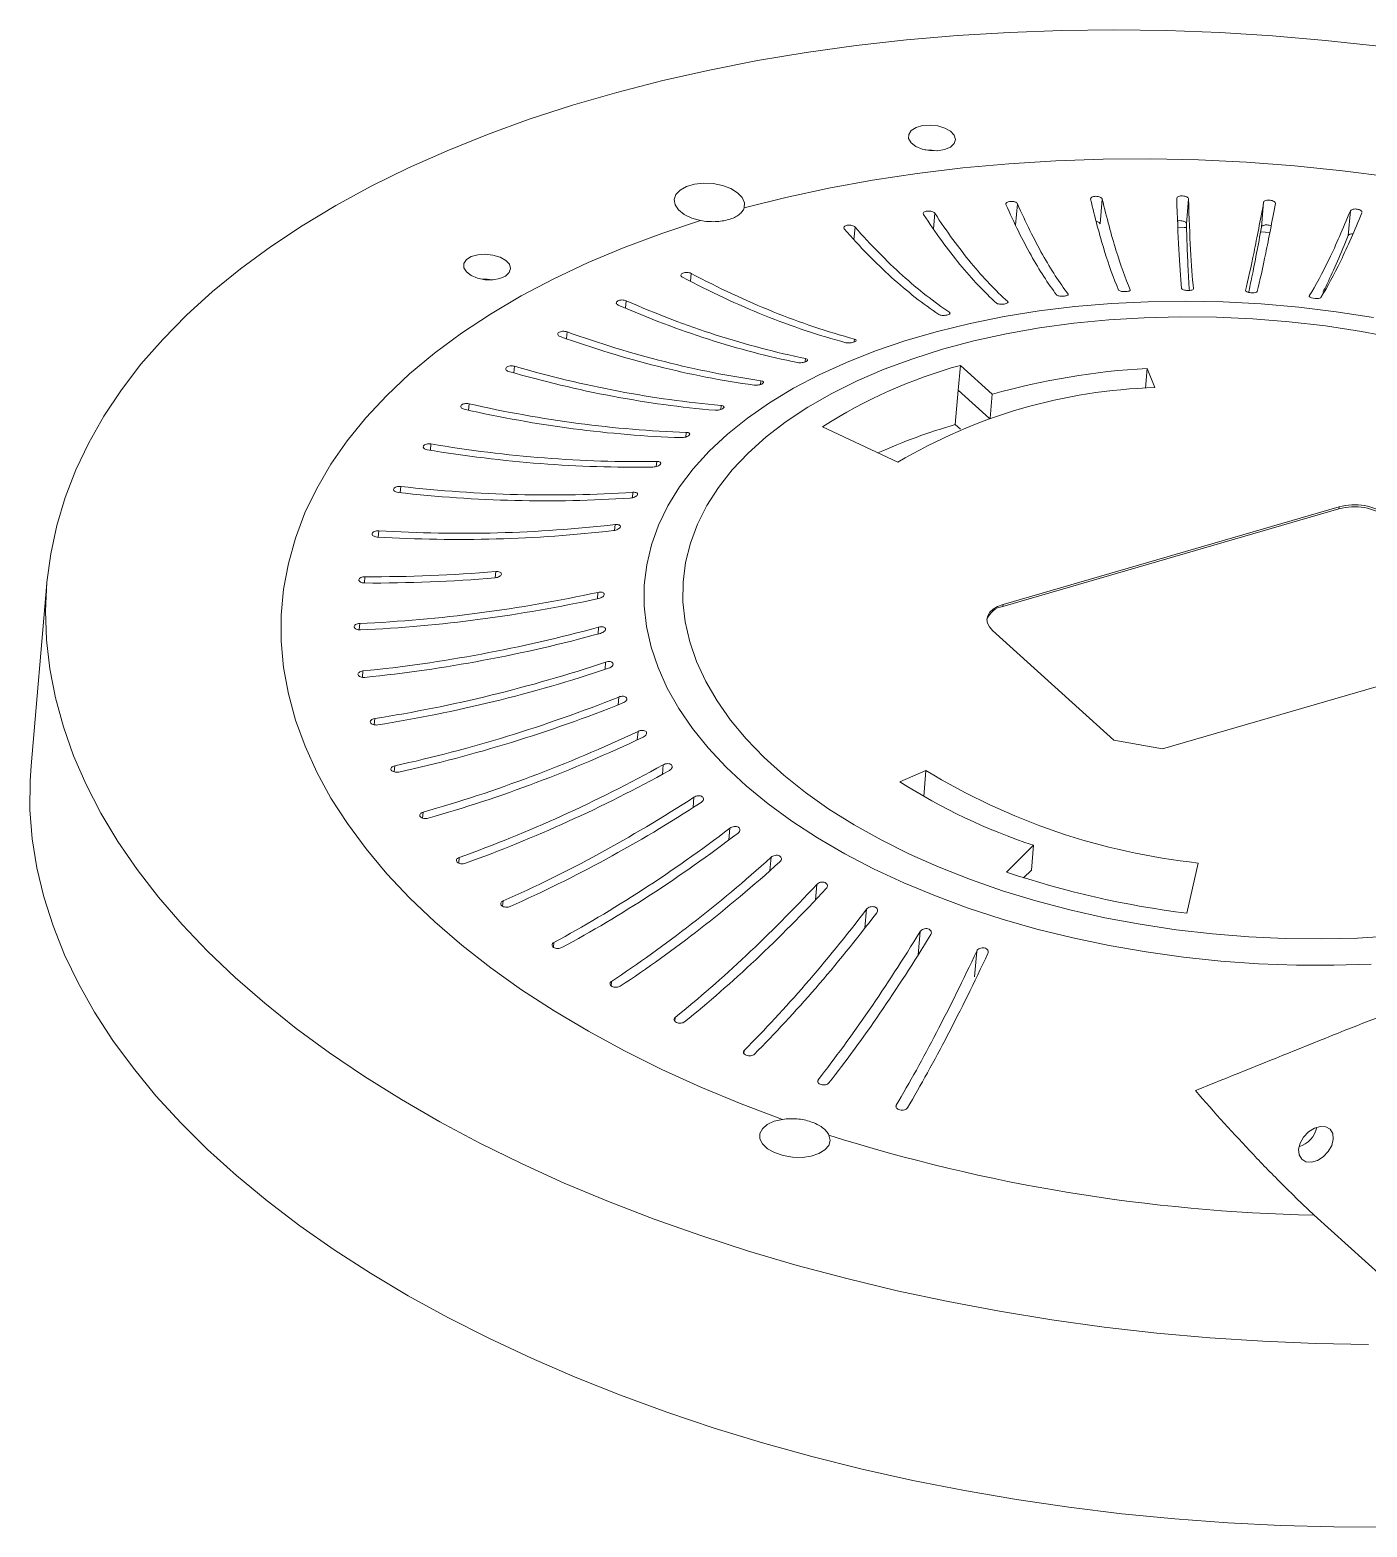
# Model space of a CAD drawing. Header units: inches. Extents: x -1125 to 2189, y 556 to 1115.
# Drawn here: x 1382.5 to 1445.9, y 686.8 to 757.9 of the extents above; entities that cross this region are included whole.
import ezdxf

# ---------------------------------------------------------------- set-up
doc = ezdxf.new("R2010")
doc.units = ezdxf.units.IN

msp = doc.modelspace()

# ---------------------------------------------------------------- linework, layer by layer
at = {"color": 7, "linetype": 'Continuous', "lineweight": 15}
for p, q in [((1433.254, 748.66), (1433.356, 749.837)), ((1437.348, 748.664), (1437.451, 749.841)), ((1440.913, 748.506), (1441.015, 749.684)), ((1445.028, 748.1), (1445.13, 749.277)), ((1445.679, 749.189), (1445.679, 749.207)), ((1440.867, 748.285), (1441.308, 748.25)), ((1426.519, 740.771), (1426.621, 741.943)), ((1428.136, 740.574), (1426.621, 741.943)), ((1435.403, 740.856), (1435.484, 741.798)), ((1435.849, 740.886), (1435.484, 741.798)), ((1426.377, 739.129), (1426.519, 740.771)), ((1426.519, 740.771), (1428.007, 739.426)), ((1428.038, 739.437), (1428.136, 740.574)), ((1420.076, 739.023), (1423.651, 737.345)), ((1426.377, 739.129), (1426.623, 738.907)), ((1444.589, 735.126), (1428.637, 730.496)), ((1444.597, 735.22), (1428.646, 730.59)), ((1444.589, 735.126), (1444.597, 735.22)), ((1383.259, 731.609), (1382.505, 722.93)), ((1428.646, 730.59), (1428.637, 730.496)), ((1428.147, 729.36), (1433.905, 724.156)), ((1436.221, 723.743), (1452.173, 728.373)), ((1436.221, 723.743), (1433.905, 724.156)), ((1424.986, 722.715), (1423.752, 722.173)), ((1424.879, 721.483), (1424.986, 722.715)), ((1430.09, 719.159), (1428.816, 717.885)), ((1429.988, 717.986), (1430.09, 719.159)), ((1429.622, 717.62), (1429.988, 717.986)), ((1437.375, 715.936), (1437.908, 718.318)), ((1427.29, 712.914), (1427.396, 714.137)), ((1448.313, 697.173), (1443.408, 701.607))]:
    msp.add_line(p, q, dxfattribs=at)
at = {"color": 8, "linetype": 'Continuous', "lineweight": 15}
for p, q in [((1425.339, 748.427), (1425.403, 749.167)), ((1429.239, 748.597), (1429.327, 749.612)), ((1421.569, 747.918), (1421.62, 748.509)), ((1413.807, 745.943), (1413.839, 746.31)), ((1410.723, 744.669), (1410.753, 745.01)), ((1428.866, 744.913), (1428.871, 744.969)), ((1431.731, 745.29), (1431.735, 745.329)), ((1426.11, 744.377), (1426.117, 744.452)), ((1407.922, 743.212), (1407.95, 743.535)), ((1421.581, 743.053), (1421.593, 743.189)), ((1419.259, 742.111), (1419.273, 742.268)), ((1405.43, 741.59), (1405.456, 741.9)), ((1417.139, 741.039), (1417.154, 741.216)), ((1403.271, 739.818), (1403.297, 740.12)), ((1415.242, 739.846), (1415.259, 740.044)), ((1413.585, 738.541), (1413.604, 738.761)), ((1401.466, 737.916), (1401.491, 738.212)), ((1412.186, 737.143), (1412.207, 737.382)), ((1400.032, 735.9), (1400.058, 736.195)), ((1411.057, 735.66), (1411.079, 735.918)), ((1410.209, 734.11), (1410.233, 734.385)), ((1398.984, 733.792), (1399.01, 734.088)), ((1404.535, 731.861), (1404.561, 732.155)), ((1398.332, 731.614), (1398.358, 731.911)), ((1409.388, 730.862), (1409.414, 731.167)), ((1398.083, 729.41), (1398.107, 729.686)), ((1409.421, 729.192), (1409.449, 729.514)), ((1409.751, 727.509), (1409.781, 727.853)), ((1398.235, 727.134), (1398.261, 727.434)), ((1410.374, 725.829), (1410.406, 726.199)), ((1398.793, 724.88), (1398.818, 725.175)), ((1411.285, 724.168), (1411.319, 724.569)), ((1399.748, 722.645), (1399.773, 722.933)), ((1412.473, 722.538), (1412.511, 722.978)), ((1413.928, 720.954), (1413.971, 721.441)), ((1401.091, 720.448), (1401.115, 720.728)), ((1415.636, 719.426), (1415.684, 719.974)), ((1402.81, 718.318), (1402.833, 718.582)), ((1417.579, 717.963), (1417.633, 718.59)), ((1419.737, 716.57), (1419.801, 717.302)), ((1404.889, 716.267), (1404.91, 716.516)), ((1422.09, 715.242), (1422.166, 716.124)), ((1424.61, 713.958), (1424.706, 715.065)), ((1407.306, 714.32), (1407.326, 714.548)), ((1410.04, 712.494), (1410.058, 712.699)), ((1413.063, 710.804), (1413.079, 710.986)), ((1416.347, 709.273), (1416.361, 709.425)), ((1419.86, 707.905), (1419.871, 708.031)), ((1423.569, 706.729), (1423.577, 706.818))]:
    msp.add_line(p, q, dxfattribs=at)
at = {"color": 7, "linetype": 'Continuous', "lineweight": 15, "flags": 128}
for points in [[(1446.459, 757.095), (1443.954, 757.369), (1441.442, 757.584), (1438.928, 757.739), (1436.416, 757.833), (1433.911, 757.866), (1431.418, 757.838), (1428.943, 757.75), (1426.489, 757.601), (1424.062, 757.392), (1421.666, 757.123), (1419.307, 756.795), (1416.988, 756.408), (1414.714, 755.963), (1412.49, 755.461), (1410.319, 754.903), (1408.207, 754.29), (1406.157, 753.623), (1404.173, 752.904), (1402.26, 752.133), (1400.42, 751.313), (1398.658, 750.445), (1396.976, 749.531), (1395.379, 748.572), (1393.869, 747.57), (1392.449, 746.527), (1391.122, 745.446), (1389.891, 744.329), (1388.757, 743.176), (1387.724, 741.992), (1386.793, 740.778), (1385.966, 739.536), (1385.244, 738.27), (1384.63, 736.98), (1384.123, 735.671), (1383.726, 734.344), (1383.439, 733.002), (1383.262, 731.648), (1383.197, 730.284), (1383.242, 728.913), (1383.398, 727.538), (1383.664, 726.161), (1384.041, 724.785), (1384.527, 723.412), (1385.122, 722.046), (1385.823, 720.689), (1386.631, 719.344), (1387.543, 718.013), (1388.557, 716.698), (1389.672, 715.403), (1390.885, 714.131), (1392.194, 712.882), (1393.597, 711.66), (1395.091, 710.468), (1396.672, 709.307), (1398.338, 708.18), (1400.085, 707.089), (1401.911, 706.036), (1403.811, 705.024), (1405.782, 704.053), (1407.82, 703.127), (1409.921, 702.246), (1412.081, 701.413), (1414.295, 700.629), (1416.56, 699.896), (1418.871, 699.215), (1421.224, 698.588), (1423.613, 698.015), (1426.034, 697.498), (1428.484, 697.038), (1430.955, 696.636), (1433.445, 696.292), (1435.948, 696.007), (1438.459, 695.782), (1440.974, 695.617), (1443.487, 695.513), (1445.993, 695.469)], [(1425.872, 752.19), (1426.144, 752.308), (1426.321, 752.472), (1426.383, 752.666), (1426.325, 752.867), (1426.151, 753.054), (1425.882, 753.207), (1425.546, 753.309), (1425.18, 753.349), (1424.823, 753.323), (1424.514, 753.233), (1424.287, 753.09), (1424.165, 752.908), (1424.163, 752.708), (1424.281, 752.511), (1424.505, 752.339), (1424.812, 752.21), (1425.168, 752.138), (1425.535, 752.131), (1425.872, 752.19)], [(1424.947, 752.174), (1425.262, 752.164), (1425.483, 752.128)], [(1447.018, 750.891), (1444.757, 751.184), (1442.485, 751.417), (1440.206, 751.589), (1437.928, 751.698), (1435.655, 751.746), (1433.393, 751.732), (1431.148, 751.656), (1428.926, 751.517), (1426.731, 751.318), (1424.569, 751.057), (1422.447, 750.736), (1420.368, 750.355), (1418.338, 749.915), (1416.362, 749.418)], [(1414.289, 748.817), (1413.868, 748.937), (1413.51, 749.111), (1413.24, 749.326), (1413.078, 749.568), (1413.036, 749.817), (1413.118, 750.055), (1413.317, 750.265), (1413.618, 750.432), (1414, 750.543), (1414.435, 750.59), (1414.889, 750.569), (1415.331, 750.483), (1415.726, 750.336), (1416.047, 750.141), (1416.269, 749.912), (1416.377, 749.665), (1416.362, 749.418)], [(1414.289, 748.817), (1412.441, 748.204), (1410.662, 747.538), (1408.956, 746.82), (1407.327, 746.052), (1405.779, 745.236), (1404.317, 744.375), (1402.943, 743.469), (1401.662, 742.522), (1400.476, 741.535), (1399.388, 740.512), (1398.401, 739.455), (1397.518, 738.365), (1396.74, 737.247), (1396.07, 736.103), (1395.509, 734.935), (1395.058, 733.747), (1394.72, 732.541), (1394.494, 731.32), (1394.38, 730.089), (1394.381, 728.848), (1394.494, 727.603), (1394.721, 726.355), (1395.06, 725.107), (1395.511, 723.864), (1396.073, 722.627), (1396.744, 721.401), (1397.522, 720.187), (1398.406, 718.99), (1399.393, 717.812), (1400.481, 716.655), (1401.668, 715.524), (1402.95, 714.42), (1404.324, 713.346), (1405.787, 712.305), (1407.335, 711.3), (1408.964, 710.333), (1410.67, 709.406), (1412.45, 708.522), (1414.298, 707.683), (1416.21, 706.891), (1418.182, 706.148)], [(1436.938, 748.506), (1437.248, 748.494), (1437.354, 748.49)], [(1404.76, 746.062), (1405.032, 746.18), (1405.209, 746.345), (1405.271, 746.538), (1405.212, 746.739), (1405.039, 746.926), (1404.77, 747.079), (1404.434, 747.181), (1404.068, 747.221), (1403.711, 747.195), (1403.402, 747.105), (1403.174, 746.962), (1403.053, 746.78), (1403.051, 746.58), (1403.169, 746.383), (1403.393, 746.211), (1403.7, 746.082), (1404.056, 746.01), (1404.423, 746.003), (1404.76, 746.062)], [(1403.835, 746.046), (1404.15, 746.036), (1404.371, 746)], [(1446.113, 713.521), (1444.348, 713.465), (1442.567, 713.47), (1440.778, 713.536), (1438.988, 713.663), (1437.203, 713.85), (1435.431, 714.096), (1433.677, 714.401), (1431.95, 714.763), (1430.255, 715.182), (1428.599, 715.654), (1426.989, 716.179), (1425.431, 716.755), (1423.931, 717.379), (1422.494, 718.048), (1421.127, 718.761), (1419.834, 719.515), (1418.621, 720.306), (1417.491, 721.131), (1416.451, 721.988), (1415.503, 722.872), (1414.651, 723.782), (1413.899, 724.712), (1413.249, 725.66), (1412.705, 726.622), (1412.267, 727.593), (1411.938, 728.571), (1411.719, 729.552), (1411.612, 730.531), (1411.615, 731.506), (1411.73, 732.471), (1411.956, 733.424), (1412.291, 734.36), (1412.736, 735.277), (1413.287, 736.171), (1413.943, 737.037), (1414.702, 737.873), (1415.56, 738.676), (1416.513, 739.442), (1417.56, 740.169), (1418.694, 740.853), (1419.913, 741.493), (1421.211, 742.085), (1422.583, 742.627), (1424.023, 743.117), (1425.527, 743.554), (1427.089, 743.935), (1428.702, 744.259), (1430.36, 744.525), (1432.057, 744.732), (1433.787, 744.879), (1435.541, 744.965), (1437.315, 744.991), (1439.1, 744.955), (1440.891, 744.859), (1442.679, 744.702), (1444.459, 744.485), (1446.223, 744.209)], [(1443.183, 745.225), (1443.183, 745.208), (1443.218, 745.178), (1443.281, 745.151), (1443.365, 745.13), (1443.455, 745.117), (1443.543, 745.112), (1443.622, 745.117), (1443.686, 745.129), (1443.725, 745.15), (1443.732, 745.158), (1443.732, 745.158)], [(1447.342, 743.24), (1445.658, 743.555), (1443.952, 743.813), (1442.232, 744.012), (1440.505, 744.152), (1438.777, 744.231), (1437.055, 744.249), (1435.348, 744.207), (1433.661, 744.104), (1432.002, 743.941), (1430.378, 743.719), (1428.795, 743.438), (1427.259, 743.1), (1425.778, 742.706)], [(1425.778, 742.706), (1424.356, 742.257), (1423.001, 741.756), (1421.717, 741.205), (1420.51, 740.605), (1419.385, 739.96), (1418.346, 739.272), (1417.398, 738.543), (1416.544, 737.778), (1415.789, 736.978), (1415.134, 736.147), (1414.584, 735.289), (1414.139, 734.407), (1413.803, 733.505), (1413.576, 732.586), (1413.459, 731.655), (1413.453, 730.714), (1413.557, 729.769), (1413.772, 728.822), (1414.097, 727.878), (1414.529, 726.941), (1415.068, 726.014), (1415.711, 725.101), (1416.456, 724.207), (1417.299, 723.334), (1418.237, 722.486), (1419.266, 721.667), (1420.382, 720.88), (1421.58, 720.128), (1422.856, 719.415), (1424.203, 718.744), (1425.618, 718.116), (1427.093, 717.535), (1428.623, 717.003), (1430.201, 716.523), (1431.821, 716.096), (1433.476, 715.723), (1435.16, 715.408), (1436.866, 715.15), (1438.586, 714.951), (1440.314, 714.811), (1442.042, 714.732), (1443.763, 714.714), (1445.47, 714.756), (1447.157, 714.859)], [(1428.147, 729.36), (1427.997, 729.528), (1427.906, 729.705), (1427.879, 729.885), (1427.917, 730.06), (1428.017, 730.225), (1428.176, 730.371), (1428.388, 730.495), (1428.646, 730.59)], [(1446.853, 686.795), (1444.348, 686.8), (1441.832, 686.865), (1439.312, 686.992), (1436.793, 687.179), (1434.278, 687.426), (1431.773, 687.733), (1429.284, 688.1), (1426.814, 688.525), (1424.368, 689.007), (1421.953, 689.547), (1419.571, 690.142), (1417.228, 690.791), (1414.929, 691.494), (1412.678, 692.249), (1410.479, 693.054), (1408.336, 693.908), (1406.255, 694.809), (1404.238, 695.755), (1402.29, 696.745), (1400.415, 697.776), (1398.616, 698.847), (1396.897, 699.956), (1395.261, 701.1), (1393.712, 702.277), (1392.252, 703.484), (1390.885, 704.72), (1389.612, 705.982), (1388.437, 707.268), (1387.362, 708.574), (1386.388, 709.899), (1385.519, 711.24), (1384.755, 712.594), (1384.097, 713.959), (1383.549, 715.331), (1383.109, 716.709), (1382.78, 718.089), (1382.561, 719.469), (1382.454, 720.846), (1382.459, 722.217), (1382.505, 722.93)], [(1420.377, 705.401), (1420.438, 705.152), (1420.375, 704.911), (1420.193, 704.695), (1419.906, 704.521), (1419.535, 704.401), (1419.107, 704.344), (1418.653, 704.354), (1418.207, 704.431), (1417.803, 704.569), (1417.469, 704.757), (1417.23, 704.982), (1417.104, 705.228), (1417.101, 705.475), (1417.219, 705.707), (1417.452, 705.906), (1417.78, 706.056), (1418.182, 706.148)], [(1444.318, 705.205), (1444.293, 705.471), (1444.172, 705.677), (1443.969, 705.797), (1443.71, 705.816), (1443.425, 705.734), (1443.148, 705.558), (1442.914, 705.312), (1442.75, 705.023), (1442.676, 704.728), (1442.701, 704.462), (1442.822, 704.256), (1443.025, 704.137), (1443.284, 704.117), (1443.569, 704.2), (1443.846, 704.375), (1444.08, 704.621), (1444.244, 704.91), (1444.318, 705.205)]]:
    msp.add_lwpolyline(points, dxfattribs=at)
at = {"color": 7, "linetype": 'Continuous', "lineweight": 15}
for centre, radius, start, end in [((1432.968, 718.925), 23.877, 105.4162, 122.6802), ((1437.327, 708.07), 33.778, 93.12665, 105.78831), ((1436.578, 715.591), 25.305, 91.65044, 120.7206), ((1433.811, 713.122), 27.049, 105.95232, 114.23246), ((1445.329, 732.576), 2.656, 53.59133, 106.18507), ((1445.337, 732.669), 2.656, 53.59133, 106.18507), ((1428.762, 729.574), 0.93, 97.71776, 161.6879), ((1438.965, 745.99), 28.261, 237.43179, 251.69774), ((1441.197, 749.171), 31.027, 238.50247, 263.91633), ((1442.762, 759.375), 43.771, 251.42145, 262.93021), ((1442.269, 706.077), 1.309, 288.87407, 346.90965), ((1445.063, 783.44), 81.85, 252.44657, 268.84162)]:
    msp.add_arc(centre, radius, start, end, dxfattribs=at)
for points, knots in [([(1433.356, 749.837), (1433.348, 749.872), (1433.31, 749.906), (1433.196, 749.955), (1433.12, 749.969), (1432.975, 749.969), (1432.906, 749.955), (1432.814, 749.905), (1432.792, 749.871), (1432.801, 749.836)], [0, 0, 0, 0, 0.25, 0.25, 0.5, 0.5, 0.75, 0.75, 1, 1, 1, 1]), ([(1432.801, 749.836), (1433.011, 748.939), (1433.227, 748.131), (1433.668, 746.692), (1433.894, 746.061), (1434.125, 745.52)], [0, 0, 0, 0, 0.5, 0.5, 1, 1, 1, 1]), ([(1434.681, 745.53), (1434.45, 746.069), (1434.225, 746.698), (1433.783, 748.134), (1433.567, 748.94), (1433.356, 749.837)], [0, 0, 0, 0, 0.5, 0.5, 1, 1, 1, 1]), ([(1437.451, 749.841), (1437.45, 749.876), (1437.419, 749.911), (1437.314, 749.966), (1437.241, 749.984), (1437.095, 749.992), (1437.023, 749.981), (1436.92, 749.938), (1436.891, 749.905), (1436.892, 749.871)], [0, 0, 0, 0, 0.25, 0.25, 0.5, 0.5, 0.75, 0.75, 1, 1, 1, 1]), ([(1436.892, 749.871), (1436.917, 748.979), (1436.949, 748.177), (1437.026, 746.749), (1437.071, 746.124), (1437.123, 745.588)], [0, 0, 0, 0, 0.5, 0.5, 1, 1, 1, 1]), ([(1437.682, 745.568), (1437.63, 746.102), (1437.585, 746.725), (1437.508, 748.15), (1437.476, 748.95), (1437.451, 749.841)], [0, 0, 0, 0, 0.5, 0.5, 1, 1, 1, 1]), ([(1416.362, 749.418), (1416.342, 749.359), (1416.311, 749.302), (1416.227, 749.194), (1416.173, 749.142), (1416.046, 749.047), (1415.973, 749.004), (1415.808, 748.927), (1415.717, 748.893), (1415.524, 748.837), (1415.42, 748.814), (1415.203, 748.781), (1415.092, 748.77), (1414.864, 748.762), (1414.747, 748.764), (1414.516, 748.781), (1414.402, 748.796), (1414.289, 748.817)], [0, 0, 0, 0, 0.125, 0.125, 0.25, 0.25, 0.375, 0.375, 0.5, 0.5, 0.625, 0.625, 0.75, 0.75, 0.875, 0.875, 1, 1, 1, 1]), ([(1425.403, 749.167), (1425.381, 749.202), (1425.33, 749.232), (1425.2, 749.269), (1425.122, 749.275), (1424.982, 749.26), (1424.922, 749.238), (1424.854, 749.178), (1424.847, 749.141), (1424.869, 749.107)], [0, 0, 0, 0, 0.25, 0.25, 0.5, 0.5, 0.75, 0.75, 1, 1, 1, 1]), ([(1424.869, 749.107), (1425.444, 748.228), (1426.02, 747.439), (1427.176, 746.036), (1427.755, 745.423), (1428.336, 744.899)], [0, 0, 0, 0, 0.5, 0.5, 1, 1, 1, 1]), ([(1428.871, 744.969), (1428.29, 745.491), (1427.71, 746.102), (1426.554, 747.501), (1425.978, 748.289), (1425.403, 749.167)], [0, 0, 0, 0, 0.5, 0.5, 1, 1, 1, 1]), ([(1429.327, 749.612), (1429.312, 749.646), (1429.268, 749.679), (1429.145, 749.722), (1429.068, 749.732), (1428.924, 749.724), (1428.859, 749.706), (1428.779, 749.651), (1428.765, 749.616), (1428.78, 749.581)], [0, 0, 0, 0, 0.25, 0.25, 0.5, 0.5, 0.75, 0.75, 1, 1, 1, 1]), ([(1428.78, 749.581), (1429.175, 748.688), (1429.573, 747.884), (1430.375, 746.454), (1430.779, 745.827), (1431.186, 745.289)], [0, 0, 0, 0, 0.5, 0.5, 1, 1, 1, 1]), ([(1431.735, 745.329), (1431.327, 745.865), (1430.923, 746.49), (1430.12, 747.917), (1429.722, 748.719), (1429.327, 749.612)], [0, 0, 0, 0, 0.5, 0.5, 1, 1, 1, 1]), ([(1441.015, 749.684), (1440.854, 748.807), (1440.702, 748.021), (1440.414, 746.624), (1440.278, 746.014), (1440.152, 745.493)], [0, 0, 0, 0, 0.5, 0.5, 1, 1, 1, 1]), ([(1440.709, 745.443), (1440.836, 745.962), (1440.971, 746.571), (1441.258, 747.964), (1441.41, 748.749), (1441.571, 749.625)], [0, 0, 0, 0, 0.5, 0.5, 1, 1, 1, 1]), ([(1441.571, 749.625), (1441.577, 749.658), (1441.554, 749.695), (1441.46, 749.754), (1441.39, 749.776), (1441.244, 749.791), (1441.169, 749.785), (1441.057, 749.748), (1441.021, 749.718), (1441.015, 749.684)], [0, 0, 0, 0, 0.25, 0.25, 0.5, 0.5, 0.75, 0.75, 1, 1, 1, 1]), ([(1445.13, 749.277), (1444.785, 748.426), (1444.45, 747.665), (1443.801, 746.318), (1443.486, 745.733), (1443.182, 745.236)], [0, 0, 0, 0, 0.5, 0.5, 1, 1, 1, 1]), ([(1443.732, 745.158), (1444.036, 745.652), (1444.35, 746.236), (1444.999, 747.579), (1445.333, 748.339), (1445.679, 749.189)], [0, 0, 0, 0, 0.5, 0.5, 1, 1, 1, 1]), ([(1445.68, 749.233), (1445.67, 749.264), (1445.637, 749.295), (1445.538, 749.343), (1445.473, 749.359), (1445.343, 749.37), (1445.277, 749.363), (1445.177, 749.332), (1445.142, 749.306), (1445.13, 749.277)], [0, 0, 0, 0, 0.25, 0.25, 0.5, 0.5, 0.75, 0.75, 1, 1, 1, 1]), ([(1421.62, 748.509), (1421.591, 748.542), (1421.535, 748.57), (1421.399, 748.6), (1421.32, 748.602), (1421.186, 748.579), (1421.13, 748.554), (1421.075, 748.49), (1421.076, 748.453), (1421.105, 748.42)], [0, 0, 0, 0, 0.25, 0.25, 0.5, 0.5, 0.75, 0.75, 1, 1, 1, 1]), ([(1421.105, 748.42), (1421.855, 747.564), (1422.604, 746.799), (1424.103, 745.443), (1424.852, 744.854), (1425.601, 744.353)], [0, 0, 0, 0, 0.5, 0.5, 1, 1, 1, 1]), ([(1426.117, 744.452), (1425.368, 744.95), (1424.619, 745.538), (1423.12, 746.89), (1422.37, 747.655), (1421.62, 748.509)], [0, 0, 0, 0, 0.5, 0.5, 1, 1, 1, 1]), ([(1433.254, 748.66), (1433.247, 748.675), (1433.234, 748.704), (1433.176, 748.744), (1433.117, 748.77), (1433.076, 748.777), (1433.065, 748.778)], [0, 0, 0, 0, 0.298743, 0.597896, 0.896554, 1, 1, 1, 1]), ([(1437.348, 748.664), (1437.345, 748.679), (1437.338, 748.709), (1437.288, 748.751), (1437.216, 748.785), (1437.127, 748.807), (1437.033, 748.814), (1436.962, 748.81), (1436.933, 748.801), (1436.928, 748.799)], [0, 0, 0, 0, 0.16171, 0.323654, 0.48533, 0.646464, 0.807092, 0.967442, 1, 1, 1, 1]), ([(1437.488, 745.498), (1437.473, 745.738), (1437.436, 746.31), (1437.389, 747.36), (1437.362, 748.229), (1437.348, 748.664)], [0, 0, 0, 0, 0.265083, 0.632091, 1, 1, 1, 1]), ([(1440.913, 748.506), (1440.834, 748.084), (1440.677, 747.237), (1440.473, 746.208), (1440.352, 745.646), (1440.301, 745.407)], [0, 0, 0, 0, 0.364619, 0.730114, 1, 1, 1, 1]), ([(1441.371, 748.564), (1441.367, 748.566), (1441.341, 748.581), (1441.275, 748.599), (1441.182, 748.612), (1441.088, 748.609), (1441.006, 748.591), (1440.945, 748.561), (1440.919, 748.53), (1440.914, 748.511), (1440.913, 748.506)], [0, 0, 0, 0, 0.0320703, 0.1856583, 0.338765, 0.4916067, 0.6444899, 0.7977057, 0.9514291, 1, 1, 1, 1]), ([(1445.028, 748.1), (1444.858, 747.69), (1444.518, 746.87), (1444.12, 745.987), (1443.895, 745.545), (1443.83, 745.416)], [0, 0, 0, 0, 0.414093, 0.82918, 1, 1, 1, 1]), ([(1445.256, 748.188), (1445.246, 748.188), (1445.205, 748.19), (1445.14, 748.177), (1445.072, 748.151), (1445.038, 748.122), (1445.03, 748.104), (1445.028, 748.1)], [0, 0, 0, 0, 0.084904, 0.360079, 0.635853, 0.91254, 1, 1, 1, 1]), ([(1413.43, 746.131), (1413.379, 746.158), (1413.352, 746.195), (1413.356, 746.266), (1413.389, 746.3), (1413.496, 746.347), (1413.57, 746.359), (1413.718, 746.354), (1413.788, 746.337), (1413.839, 746.31)], [0, 0, 0, 0, 0.25, 0.25, 0.5, 0.5, 0.75, 0.75, 1, 1, 1, 1]), ([(1413.839, 746.31), (1415.142, 745.616), (1416.44, 745.01), (1419.025, 743.969), (1420.312, 743.536), (1421.593, 743.189)], [0, 0, 0, 0, 0.5, 0.5, 1, 1, 1, 1]), ([(1421.185, 743.02), (1419.903, 743.364), (1418.616, 743.796), (1416.031, 744.833), (1414.733, 745.438), (1413.43, 746.131)], [0, 0, 0, 0, 0.5, 0.5, 1, 1, 1, 1]), ([(1437.123, 745.588), (1437.125, 745.566), (1437.155, 745.545), (1437.26, 745.511), (1437.335, 745.5), (1437.484, 745.494), (1437.557, 745.5), (1437.658, 745.527), (1437.684, 745.547), (1437.682, 745.568)], [0, 0, 0, 0, 0.25, 0.25, 0.5, 0.5, 0.75, 0.75, 1, 1, 1, 1]), ([(1410.383, 744.808), (1410.327, 744.832), (1410.293, 744.867), (1410.283, 744.939), (1410.309, 744.976), (1410.405, 745.029), (1410.476, 745.045), (1410.624, 745.048), (1410.697, 745.035), (1410.753, 745.01)], [0, 0, 0, 0, 0.25, 0.25, 0.5, 0.5, 0.75, 0.75, 1, 1, 1, 1]), ([(1410.753, 745.01), (1412.186, 744.38), (1413.613, 743.838), (1416.453, 742.924), (1417.866, 742.553), (1419.273, 742.268)], [0, 0, 0, 0, 0.5, 0.5, 1, 1, 1, 1]), ([(1428.336, 744.899), (1428.359, 744.878), (1428.409, 744.862), (1428.539, 744.845), (1428.62, 744.845), (1428.762, 744.864), (1428.823, 744.882), (1428.889, 744.925), (1428.894, 744.948), (1428.871, 744.969)], [0, 0, 0, 0, 0.25, 0.25, 0.5, 0.5, 0.75, 0.75, 1, 1, 1, 1]), ([(1431.186, 745.289), (1431.197, 745.28), (1431.218, 745.261), (1431.288, 745.24), (1431.377, 745.227), (1431.474, 745.224), (1431.567, 745.231), (1431.647, 745.246), (1431.705, 745.267), (1431.738, 745.289), (1431.738, 745.303), (1431.738, 745.309)], [0, 0, 0, 0, 0.12385, 0.247905, 0.369998, 0.487163, 0.599301, 0.708731, 0.818763, 0.932252, 1, 1, 1, 1]), ([(1434.125, 745.52), (1434.134, 745.498), (1434.171, 745.478), (1434.286, 745.449), (1434.363, 745.442), (1434.511, 745.444), (1434.581, 745.455), (1434.671, 745.487), (1434.69, 745.508), (1434.681, 745.53)], [0, 0, 0, 0, 0.25, 0.25, 0.5, 0.5, 0.75, 0.75, 1, 1, 1, 1]), ([(1440.152, 745.493), (1440.147, 745.472), (1440.17, 745.45), (1440.264, 745.412), (1440.335, 745.396), (1440.484, 745.383), (1440.56, 745.385), (1440.671, 745.405), (1440.704, 745.423), (1440.709, 745.443)], [0, 0, 0, 0, 0.25, 0.25, 0.5, 0.5, 0.75, 0.75, 1, 1, 1, 1]), ([(1418.903, 742.076), (1417.497, 742.358), (1416.083, 742.727), (1413.243, 743.638), (1411.817, 744.179), (1410.383, 744.808)], [0, 0, 0, 0, 0.5, 0.5, 1, 1, 1, 1]), ([(1425.601, 744.353), (1425.631, 744.333), (1425.686, 744.319), (1425.822, 744.309), (1425.903, 744.313), (1426.041, 744.339), (1426.097, 744.361), (1426.149, 744.408), (1426.146, 744.432), (1426.117, 744.452)], [0, 0, 0, 0, 0.25, 0.25, 0.5, 0.5, 0.75, 0.75, 1, 1, 1, 1]), ([(1407.623, 743.312), (1407.562, 743.333), (1407.521, 743.367), (1407.497, 743.438), (1407.515, 743.477), (1407.601, 743.535), (1407.668, 743.555), (1407.814, 743.566), (1407.89, 743.557), (1407.95, 743.535)], [0, 0, 0, 0, 0.25, 0.25, 0.5, 0.5, 0.75, 0.75, 1, 1, 1, 1]), ([(1407.95, 743.535), (1409.5, 742.977), (1411.041, 742.506), (1414.109, 741.733), (1415.636, 741.432), (1417.154, 741.216)], [0, 0, 0, 0, 0.5, 0.5, 1, 1, 1, 1]), ([(1416.828, 741.003), (1415.309, 741.216), (1413.783, 741.515), (1410.715, 742.285), (1409.173, 742.755), (1407.623, 743.312)], [0, 0, 0, 0, 0.5, 0.5, 1, 1, 1, 1]), ([(1421.593, 743.189), (1421.644, 743.176), (1421.673, 743.154), (1421.672, 743.104), (1421.64, 743.076), (1421.532, 743.031), (1421.456, 743.014), (1421.306, 743.002), (1421.236, 743.006), (1421.185, 743.02)], [0, 0, 0, 0, 0.25, 0.25, 0.5, 0.5, 0.75, 0.75, 1, 1, 1, 1]), ([(1419.273, 742.268), (1419.328, 742.257), (1419.364, 742.236), (1419.377, 742.186), (1419.353, 742.156), (1419.255, 742.105), (1419.182, 742.084), (1419.033, 742.064), (1418.959, 742.065), (1418.903, 742.076)], [0, 0, 0, 0, 0.25, 0.25, 0.5, 0.5, 0.75, 0.75, 1, 1, 1, 1]), ([(1405.175, 741.657), (1405.111, 741.676), (1405.063, 741.707), (1405.026, 741.778), (1405.036, 741.818), (1405.109, 741.881), (1405.172, 741.905), (1405.315, 741.924), (1405.392, 741.918), (1405.456, 741.9)], [0, 0, 0, 0, 0.25, 0.25, 0.5, 0.5, 0.75, 0.75, 1, 1, 1, 1]), ([(1414.978, 739.811), (1413.362, 739.948), (1411.737, 740.171), (1408.469, 740.787), (1406.827, 741.179), (1405.175, 741.657)], [0, 0, 0, 0, 0.5, 0.5, 1, 1, 1, 1]), ([(1405.456, 741.9), (1407.108, 741.42), (1408.75, 741.027), (1412.017, 740.408), (1413.642, 740.183), (1415.259, 740.044)], [0, 0, 0, 0, 0.5, 0.5, 1, 1, 1, 1]), ([(1417.154, 741.216), (1417.214, 741.208), (1417.256, 741.189), (1417.284, 741.138), (1417.267, 741.107), (1417.181, 741.05), (1417.112, 741.025), (1416.964, 740.997), (1416.888, 740.994), (1416.828, 741.003)], [0, 0, 0, 0, 0.25, 0.25, 0.5, 0.5, 0.75, 0.75, 1, 1, 1, 1]), ([(1403.064, 739.86), (1402.996, 739.876), (1402.943, 739.905), (1402.892, 739.974), (1402.894, 740.015), (1402.955, 740.082), (1403.012, 740.11), (1403.151, 740.136), (1403.229, 740.135), (1403.297, 740.12)], [0, 0, 0, 0, 0.25, 0.25, 0.5, 0.5, 0.75, 0.75, 1, 1, 1, 1]), ([(1413.372, 738.512), (1411.673, 738.568), (1409.965, 738.709), (1406.529, 739.158), (1404.801, 739.467), (1403.064, 739.86)], [0, 0, 0, 0, 0.5, 0.5, 1, 1, 1, 1]), ([(1403.297, 740.12), (1405.034, 739.725), (1406.761, 739.415), (1410.197, 738.962), (1411.905, 738.82), (1413.604, 738.761)], [0, 0, 0, 0, 0.5, 0.5, 1, 1, 1, 1]), ([(1415.259, 740.044), (1415.323, 740.038), (1415.371, 740.021), (1415.412, 739.971), (1415.404, 739.939), (1415.33, 739.877), (1415.265, 739.848), (1415.119, 739.812), (1415.042, 739.805), (1414.978, 739.811)], [0, 0, 0, 0, 0.25, 0.25, 0.5, 0.5, 0.75, 0.75, 1, 1, 1, 1]), ([(1413.604, 738.761), (1413.671, 738.759), (1413.725, 738.744), (1413.78, 738.696), (1413.779, 738.663), (1413.718, 738.596), (1413.659, 738.564), (1413.517, 738.52), (1413.439, 738.51), (1413.372, 738.512)], [0, 0, 0, 0, 0.25, 0.25, 0.5, 0.5, 0.75, 0.75, 1, 1, 1, 1]), ([(1401.309, 737.938), (1401.239, 737.95), (1401.181, 737.977), (1401.116, 738.044), (1401.111, 738.085), (1401.158, 738.156), (1401.21, 738.187), (1401.344, 738.221), (1401.421, 738.224), (1401.491, 738.212)], [0, 0, 0, 0, 0.25, 0.25, 0.5, 0.5, 0.75, 0.75, 1, 1, 1, 1]), ([(1412.025, 737.118), (1410.26, 737.088), (1408.484, 737.141), (1404.912, 737.415), (1403.116, 737.634), (1401.309, 737.938)], [0, 0, 0, 0, 0.5, 0.5, 1, 1, 1, 1]), ([(1401.491, 738.212), (1403.298, 737.907), (1405.094, 737.686), (1408.665, 737.409), (1410.441, 737.354), (1412.207, 737.382)], [0, 0, 0, 0, 0.5, 0.5, 1, 1, 1, 1]), ([(1412.207, 737.382), (1412.276, 737.383), (1412.335, 737.371), (1412.403, 737.325), (1412.41, 737.291), (1412.363, 737.221), (1412.309, 737.185), (1412.173, 737.134), (1412.095, 737.119), (1412.025, 737.118)], [0, 0, 0, 0, 0.25, 0.25, 0.5, 0.5, 0.75, 0.75, 1, 1, 1, 1]), ([(1399.929, 735.91), (1399.856, 735.918), (1399.793, 735.941), (1399.716, 736.006), (1399.703, 736.047), (1399.737, 736.121), (1399.783, 736.155), (1399.909, 736.196), (1399.986, 736.203), (1400.058, 736.195)], [0, 0, 0, 0, 0.25, 0.25, 0.5, 0.5, 0.75, 0.75, 1, 1, 1, 1]), ([(1410.951, 735.643), (1409.135, 735.522), (1407.309, 735.485), (1403.635, 735.573), (1401.787, 735.7), (1399.929, 735.91)], [0, 0, 0, 0, 0.5, 0.5, 1, 1, 1, 1]), ([(1400.058, 736.195), (1401.916, 735.984), (1403.764, 735.856), (1407.438, 735.764), (1409.264, 735.8), (1411.079, 735.918)], [0, 0, 0, 0, 0.5, 0.5, 1, 1, 1, 1]), ([(1411.079, 735.918), (1411.151, 735.923), (1411.215, 735.914), (1411.295, 735.871), (1411.31, 735.837), (1411.276, 735.764), (1411.228, 735.725), (1411.1, 735.667), (1411.023, 735.648), (1410.951, 735.643)], [0, 0, 0, 0, 0.25, 0.25, 0.5, 0.5, 0.75, 0.75, 1, 1, 1, 1]), ([(1399.01, 734.088), (1400.903, 733.974), (1402.784, 733.943), (1406.525, 734.042), (1408.385, 734.172), (1410.233, 734.385)], [0, 0, 0, 0, 0.5, 0.5, 1, 1, 1, 1]), ([(1410.233, 734.385), (1410.306, 734.393), (1410.374, 734.387), (1410.466, 734.348), (1410.488, 734.315), (1410.469, 734.239), (1410.428, 734.198), (1410.307, 734.132), (1410.232, 734.109), (1410.158, 734.101)], [0, 0, 0, 0, 0.25, 0.25, 0.5, 0.5, 0.75, 0.75, 1, 1, 1, 1]), ([(1398.934, 733.794), (1398.861, 733.799), (1398.793, 733.819), (1398.704, 733.879), (1398.684, 733.92), (1398.704, 733.997), (1398.743, 734.033), (1398.861, 734.081), (1398.937, 734.092), (1399.01, 734.088)], [0, 0, 0, 0, 0.25, 0.25, 0.5, 0.5, 0.75, 0.75, 1, 1, 1, 1]), ([(1410.158, 734.101), (1408.31, 733.886), (1406.45, 733.754), (1402.709, 733.652), (1400.827, 733.682), (1398.934, 733.794)], [0, 0, 0, 0, 0.5, 0.5, 1, 1, 1, 1]), ([(1404.561, 732.155), (1404.634, 732.161), (1404.706, 732.152), (1404.807, 732.107), (1404.836, 732.072), (1404.831, 731.994), (1404.797, 731.952), (1404.688, 731.888), (1404.614, 731.866), (1404.54, 731.859)], [0, 0, 0, 0, 0.25, 0.25, 0.5, 0.5, 0.75, 0.75, 1, 1, 1, 1]), ([(1398.337, 731.612), (1398.263, 731.612), (1398.191, 731.629), (1398.092, 731.685), (1398.064, 731.725), (1398.069, 731.803), (1398.102, 731.842), (1398.211, 731.897), (1398.284, 731.912), (1398.358, 731.911)], [0, 0, 0, 0, 0.25, 0.25, 0.5, 0.5, 0.75, 0.75, 1, 1, 1, 1]), ([(1398.107, 729.686), (1400.014, 729.774), (1401.91, 729.942), (1405.679, 730.436), (1407.552, 730.761), (1409.414, 731.167)], [0, 0, 0, 0, 0.5, 0.5, 1, 1, 1, 1]), ([(1409.449, 730.874), (1407.587, 730.466), (1405.713, 730.139), (1401.944, 729.641), (1400.048, 729.472), (1398.141, 729.383)], [0, 0, 0, 0, 0.5, 0.5, 1, 1, 1, 1]), ([(1409.414, 731.167), (1409.488, 731.183), (1409.562, 731.184), (1409.674, 731.155), (1409.711, 731.124), (1409.721, 731.046), (1409.694, 731), (1409.593, 730.921), (1409.522, 730.89), (1409.449, 730.874)], [0, 0, 0, 0, 0.25, 0.25, 0.5, 0.5, 0.75, 0.75, 1, 1, 1, 1]), ([(1398.141, 729.383), (1398.067, 729.38), (1397.993, 729.393), (1397.883, 729.444), (1397.848, 729.483), (1397.839, 729.562), (1397.865, 729.603), (1397.963, 729.664), (1398.034, 729.683), (1398.107, 729.686)], [0, 0, 0, 0, 0.25, 0.25, 0.5, 0.5, 0.75, 0.75, 1, 1, 1, 1]), ([(1398.261, 727.434), (1400.148, 727.623), (1402.024, 727.892), (1405.753, 728.586), (1407.606, 729.011), (1409.449, 729.514)], [0, 0, 0, 0, 0.5, 0.5, 1, 1, 1, 1]), ([(1409.538, 729.221), (1407.696, 728.715), (1405.842, 728.289), (1402.112, 727.592), (1400.237, 727.321), (1398.35, 727.131)], [0, 0, 0, 0, 0.5, 0.5, 1, 1, 1, 1]), ([(1409.449, 729.514), (1409.522, 729.534), (1409.598, 729.539), (1409.719, 729.515), (1409.763, 729.486), (1409.788, 729.408), (1409.768, 729.36), (1409.678, 729.276), (1409.611, 729.241), (1409.538, 729.221)], [0, 0, 0, 0, 0.25, 0.25, 0.5, 0.5, 0.75, 0.75, 1, 1, 1, 1]), ([(1398.818, 725.175), (1400.667, 725.466), (1402.504, 725.835), (1406.158, 726.728), (1407.975, 727.252), (1409.781, 727.853)], [0, 0, 0, 0, 0.5, 0.5, 1, 1, 1, 1]), ([(1409.923, 727.563), (1409.995, 727.587), (1410.058, 727.625), (1410.135, 727.714), (1410.148, 727.763), (1410.109, 727.84), (1410.059, 727.868), (1409.929, 727.886), (1409.852, 727.877), (1409.781, 727.853)], [0, 0, 0, 0, 0.25, 0.25, 0.5, 0.5, 0.75, 0.75, 1, 1, 1, 1]), ([(1398.35, 727.131), (1398.276, 727.123), (1398.2, 727.133), (1398.081, 727.178), (1398.04, 727.215), (1398.016, 727.294), (1398.035, 727.336), (1398.122, 727.403), (1398.188, 727.426), (1398.261, 727.434)], [0, 0, 0, 0, 0.25, 0.25, 0.5, 0.5, 0.75, 0.75, 1, 1, 1, 1]), ([(1409.923, 727.563), (1408.118, 726.959), (1406.301, 726.434), (1402.647, 725.538), (1400.809, 725.167), (1398.96, 724.875)], [0, 0, 0, 0, 0.5, 0.5, 1, 1, 1, 1]), ([(1399.773, 722.933), (1401.565, 723.324), (1403.347, 723.792), (1406.892, 724.881), (1408.654, 725.502), (1410.406, 726.199)], [0, 0, 0, 0, 0.5, 0.5, 1, 1, 1, 1]), ([(1410.601, 725.915), (1408.849, 725.215), (1407.087, 724.593), (1403.542, 723.501), (1401.759, 723.031), (1399.967, 722.639)], [0, 0, 0, 0, 0.5, 0.5, 1, 1, 1, 1]), ([(1410.406, 726.199), (1410.476, 726.227), (1410.553, 726.24), (1410.689, 726.228), (1410.745, 726.203), (1410.798, 726.128), (1410.794, 726.078), (1410.729, 725.984), (1410.67, 725.943), (1410.601, 725.915)], [0, 0, 0, 0, 0.25, 0.25, 0.5, 0.5, 0.75, 0.75, 1, 1, 1, 1]), ([(1398.818, 725.175), (1398.747, 725.164), (1398.684, 725.137), (1398.61, 725.066), (1398.599, 725.022), (1398.636, 724.944), (1398.683, 724.909), (1398.811, 724.869), (1398.889, 724.864), (1398.96, 724.875)], [0, 0, 0, 0, 0.25, 0.25, 0.5, 0.5, 0.75, 0.75, 1, 1, 1, 1]), ([(1401.115, 720.728), (1402.835, 721.217), (1404.545, 721.782), (1407.946, 723.062), (1409.638, 723.778), (1411.319, 724.569)], [0, 0, 0, 0, 0.5, 0.5, 1, 1, 1, 1]), ([(1411.565, 724.293), (1409.883, 723.5), (1408.191, 722.782), (1404.79, 721.499), (1403.079, 720.932), (1401.36, 720.443)], [0, 0, 0, 0, 0.5, 0.5, 1, 1, 1, 1]), ([(1411.319, 724.569), (1411.386, 724.6), (1411.464, 724.617), (1411.604, 724.613), (1411.666, 724.591), (1411.732, 724.518), (1411.736, 724.467), (1411.684, 724.37), (1411.631, 724.325), (1411.565, 724.293)], [0, 0, 0, 0, 0.25, 0.25, 0.5, 0.5, 0.75, 0.75, 1, 1, 1, 1]), ([(1399.967, 722.639), (1399.897, 722.624), (1399.819, 722.625), (1399.685, 722.658), (1399.631, 722.69), (1399.581, 722.767), (1399.583, 722.811), (1399.646, 722.888), (1399.703, 722.918), (1399.773, 722.933)], [0, 0, 0, 0, 0.25, 0.25, 0.5, 0.5, 0.75, 0.75, 1, 1, 1, 1]), ([(1402.833, 718.582), (1404.463, 719.165), (1406.085, 719.823), (1409.311, 721.289), (1410.915, 722.096), (1412.511, 722.978)], [0, 0, 0, 0, 0.5, 0.5, 1, 1, 1, 1]), ([(1412.511, 722.978), (1412.574, 723.013), (1412.651, 723.034), (1412.795, 723.037), (1412.862, 723.018), (1412.941, 722.948), (1412.953, 722.897), (1412.915, 722.797), (1412.868, 722.748), (1412.805, 722.713)], [0, 0, 0, 0, 0.25, 0.25, 0.5, 0.5, 0.75, 0.75, 1, 1, 1, 1]), ([(1412.805, 722.713), (1411.209, 721.829), (1409.604, 721.02), (1406.378, 719.552), (1404.756, 718.892), (1403.126, 718.308)], [0, 0, 0, 0, 0.5, 0.5, 1, 1, 1, 1]), ([(1404.91, 716.516), (1406.436, 717.188), (1407.953, 717.936), (1410.973, 719.578), (1412.476, 720.473), (1413.971, 721.441)], [0, 0, 0, 0, 0.5, 0.5, 1, 1, 1, 1]), ([(1413.971, 721.441), (1414.03, 721.48), (1414.105, 721.505), (1414.252, 721.515), (1414.322, 721.499), (1414.413, 721.433), (1414.433, 721.383), (1414.409, 721.28), (1414.368, 721.229), (1414.309, 721.191)], [0, 0, 0, 0, 0.25, 0.25, 0.5, 0.5, 0.75, 0.75, 1, 1, 1, 1]), ([(1401.36, 720.443), (1401.293, 720.424), (1401.214, 720.421), (1401.076, 720.447), (1401.017, 720.477), (1400.953, 720.551), (1400.948, 720.596), (1400.997, 720.676), (1401.049, 720.709), (1401.115, 720.728)], [0, 0, 0, 0, 0.25, 0.25, 0.5, 0.5, 0.75, 0.75, 1, 1, 1, 1]), ([(1414.309, 721.191), (1412.814, 720.22), (1411.312, 719.324), (1408.291, 717.678), (1406.773, 716.93), (1405.248, 716.255)], [0, 0, 0, 0, 0.5, 0.5, 1, 1, 1, 1]), ([(1407.326, 714.548), (1408.732, 715.306), (1410.131, 716.138), (1412.917, 717.946), (1414.303, 718.923), (1415.684, 719.974)], [0, 0, 0, 0, 0.5, 0.5, 1, 1, 1, 1]), ([(1415.684, 719.974), (1415.738, 720.015), (1415.811, 720.044), (1415.959, 720.062), (1416.033, 720.05), (1416.135, 719.988), (1416.162, 719.939), (1416.153, 719.835), (1416.118, 719.782), (1416.064, 719.74)], [0, 0, 0, 0, 0.25, 0.25, 0.5, 0.5, 0.75, 0.75, 1, 1, 1, 1]), ([(1416.064, 719.74), (1414.684, 718.687), (1413.297, 717.709), (1410.511, 715.897), (1409.112, 715.064), (1407.706, 714.305)], [0, 0, 0, 0, 0.5, 0.5, 1, 1, 1, 1]), ([(1403.126, 718.308), (1403.063, 718.286), (1402.985, 718.278), (1402.843, 718.297), (1402.778, 718.324), (1402.702, 718.396), (1402.689, 718.441), (1402.724, 718.523), (1402.77, 718.56), (1402.833, 718.582)], [0, 0, 0, 0, 0.25, 0.25, 0.5, 0.5, 0.75, 0.75, 1, 1, 1, 1]), ([(1410.058, 712.699), (1411.331, 713.536), (1412.598, 714.446), (1415.123, 716.409), (1416.381, 717.463), (1417.633, 718.59)], [0, 0, 0, 0, 0.5, 0.5, 1, 1, 1, 1]), ([(1417.633, 718.59), (1417.683, 718.634), (1417.753, 718.667), (1417.9, 718.693), (1417.977, 718.685), (1418.089, 718.628), (1418.123, 718.58), (1418.129, 718.474), (1418.101, 718.419), (1418.052, 718.375)], [0, 0, 0, 0, 0.25, 0.25, 0.5, 0.5, 0.75, 0.75, 1, 1, 1, 1]), ([(1418.052, 718.375), (1416.8, 717.246), (1415.542, 716.191), (1413.017, 714.224), (1411.749, 713.312), (1410.476, 712.474)], [0, 0, 0, 0, 0.5, 0.5, 1, 1, 1, 1]), ([(1437.773, 707.521), (1439.345, 708.143), (1440.916, 708.78), (1444.059, 710.048), (1445.63, 710.679), (1448.772, 711.893), (1450.342, 712.476), (1452.697, 713.289), (1453.482, 713.55), (1454.659, 713.924), (1455.051, 714.045), (1455.639, 714.224), (1455.934, 714.312), (1456.228, 714.398), (1456.424, 714.455), (1456.52, 714.483), (1458.157, 714.954), (1459.689, 715.349), (1462.739, 716.056), (1464.257, 716.369), (1467.285, 716.948), (1468.796, 717.215), (1471.816, 717.742), (1473.325, 718.003), (1474.837, 718.279)], [0, 0, 0, 0, 0.125, 0.125, 0.25, 0.25, 0.375, 0.375, 0.4375, 0.4375, 0.46875, 0.46875, 0.484375, 0.492188, 0.492188, 0.5, 0.5, 0.625, 0.625, 0.75, 0.75, 0.875, 0.875, 1, 1, 1, 1]), ([(1413.079, 710.986), (1414.207, 711.895), (1415.331, 712.876), (1417.572, 714.982), (1418.688, 716.106), (1419.801, 717.302)], [0, 0, 0, 0, 0.5, 0.5, 1, 1, 1, 1]), ([(1420.254, 717.108), (1419.141, 715.91), (1418.024, 714.784), (1415.783, 712.676), (1414.659, 711.693), (1413.531, 710.782)], [0, 0, 0, 0, 0.5, 0.5, 1, 1, 1, 1]), ([(1419.801, 717.302), (1419.845, 717.349), (1419.911, 717.386), (1420.057, 717.42), (1420.136, 717.415), (1420.257, 717.364), (1420.298, 717.318), (1420.318, 717.212), (1420.298, 717.156), (1420.254, 717.108)], [0, 0, 0, 0, 0.25, 0.25, 0.5, 0.5, 0.75, 0.75, 1, 1, 1, 1]), ([(1405.248, 716.255), (1405.189, 716.229), (1405.113, 716.218), (1404.968, 716.23), (1404.899, 716.253), (1404.811, 716.321), (1404.791, 716.365), (1404.812, 716.45), (1404.851, 716.49), (1404.91, 716.516)], [0, 0, 0, 0, 0.25, 0.25, 0.5, 0.5, 0.75, 0.75, 1, 1, 1, 1]), ([(1416.361, 709.425), (1417.333, 710.399), (1418.303, 711.445), (1420.238, 713.678), (1421.203, 714.865), (1422.166, 716.124)], [0, 0, 0, 0, 0.5, 0.5, 1, 1, 1, 1]), ([(1422.649, 715.953), (1421.686, 714.692), (1420.721, 713.503), (1418.785, 711.267), (1417.815, 710.22), (1416.843, 709.244)], [0, 0, 0, 0, 0.5, 0.5, 1, 1, 1, 1]), ([(1422.166, 716.124), (1422.204, 716.173), (1422.266, 716.214), (1422.409, 716.255), (1422.489, 716.255), (1422.618, 716.21), (1422.666, 716.165), (1422.7, 716.061), (1422.687, 716.003), (1422.649, 715.953)], [0, 0, 0, 0, 0.25, 0.25, 0.5, 0.5, 0.75, 0.75, 1, 1, 1, 1]), ([(1419.871, 708.031), (1420.678, 709.062), (1421.485, 710.165), (1423.096, 712.509), (1423.902, 713.752), (1424.706, 715.065)], [0, 0, 0, 0, 0.5, 0.5, 1, 1, 1, 1]), ([(1424.706, 715.065), (1424.738, 715.117), (1424.795, 715.161), (1424.933, 715.21), (1425.014, 715.214), (1425.15, 715.176), (1425.204, 715.134), (1425.251, 715.03), (1425.246, 714.971), (1425.214, 714.919)], [0, 0, 0, 0, 0.25, 0.25, 0.5, 0.5, 0.75, 0.75, 1, 1, 1, 1]), ([(1407.706, 714.305), (1407.651, 714.275), (1407.577, 714.26), (1407.431, 714.264), (1407.359, 714.284), (1407.26, 714.347), (1407.232, 714.391), (1407.239, 714.477), (1407.272, 714.519), (1407.326, 714.548)], [0, 0, 0, 0, 0.25, 0.25, 0.5, 0.5, 0.75, 0.75, 1, 1, 1, 1]), ([(1425.214, 714.919), (1424.41, 713.604), (1423.605, 712.36), (1421.993, 710.012), (1421.186, 708.908), (1420.379, 707.876)], [0, 0, 0, 0, 0.5, 0.5, 1, 1, 1, 1]), ([(1427.396, 714.137), (1427.421, 714.191), (1427.473, 714.238), (1427.605, 714.294), (1427.686, 714.303), (1427.827, 714.272), (1427.887, 714.232), (1427.948, 714.131), (1427.95, 714.072), (1427.925, 714.018)], [0, 0, 0, 0, 0.25, 0.25, 0.5, 0.5, 0.75, 0.75, 1, 1, 1, 1]), ([(1423.577, 706.818), (1424.211, 707.898), (1424.847, 709.048), (1426.12, 711.488), (1426.758, 712.778), (1427.396, 714.137)], [0, 0, 0, 0, 0.5, 0.5, 1, 1, 1, 1]), ([(1427.925, 714.018), (1427.286, 712.656), (1426.649, 711.365), (1425.375, 708.922), (1424.739, 707.77), (1424.105, 706.689)], [0, 0, 0, 0, 0.5, 0.5, 1, 1, 1, 1]), ([(1410.476, 712.474), (1410.426, 712.442), (1410.355, 712.422), (1410.209, 712.419), (1410.134, 712.435), (1410.025, 712.493), (1409.991, 712.536), (1409.983, 712.623), (1410.009, 712.667), (1410.058, 712.699)], [0, 0, 0, 0, 0.25, 0.25, 0.5, 0.5, 0.75, 0.75, 1, 1, 1, 1]), ([(1413.531, 710.782), (1413.487, 710.747), (1413.42, 710.723), (1413.276, 710.712), (1413.199, 710.724), (1413.08, 710.777), (1413.039, 710.818), (1413.017, 710.905), (1413.035, 710.95), (1413.079, 710.986)], [0, 0, 0, 0, 0.25, 0.25, 0.5, 0.5, 0.75, 0.75, 1, 1, 1, 1]), ([(1416.843, 709.244), (1416.805, 709.206), (1416.742, 709.179), (1416.6, 709.16), (1416.522, 709.168), (1416.396, 709.215), (1416.348, 709.254), (1416.312, 709.341), (1416.323, 709.387), (1416.361, 709.425)], [0, 0, 0, 0, 0.25, 0.25, 0.5, 0.5, 0.75, 0.75, 1, 1, 1, 1]), ([(1420.379, 707.876), (1420.347, 707.835), (1420.289, 707.805), (1420.152, 707.778), (1420.073, 707.782), (1419.94, 707.822), (1419.887, 707.859), (1419.836, 707.944), (1419.84, 707.991), (1419.871, 708.031)], [0, 0, 0, 0, 0.25, 0.25, 0.5, 0.5, 0.75, 0.75, 1, 1, 1, 1]), ([(1443.408, 701.607), (1443.158, 701.841), (1442.784, 702.198), (1442.347, 702.624), (1442.16, 702.808), (1442.036, 702.932), (1441.979, 702.988), (1441.453, 703.513), (1440.988, 703.991), (1439.6, 705.454), (1438.683, 706.47), (1437.773, 707.521)], [0, 0, 0, 0, 0.125, 0.1875, 0.21875, 0.21875, 0.25, 0.25, 0.5, 0.5, 1, 1, 1, 1]), ([(1424.105, 706.689), (1424.08, 706.647), (1424.027, 706.613), (1423.896, 706.579), (1423.817, 706.579), (1423.679, 706.612), (1423.62, 706.646), (1423.556, 706.729), (1423.552, 706.776), (1423.577, 706.818)], [0, 0, 0, 0, 0.25, 0.25, 0.5, 0.5, 0.75, 0.75, 1, 1, 1, 1]), ([(1418.182, 706.148), (1418.291, 706.165), (1418.403, 706.175), (1418.631, 706.183), (1418.748, 706.18), (1418.979, 706.161), (1419.093, 706.145), (1419.316, 706.099), (1419.425, 706.07), (1419.63, 706), (1419.728, 705.959), (1419.908, 705.867), (1419.989, 705.817), (1420.135, 705.709), (1420.199, 705.65), (1420.305, 705.528), (1420.347, 705.466), (1420.377, 705.401)], [0, 0, 0, 0, 0.125, 0.125, 0.25, 0.25, 0.375, 0.375, 0.5, 0.5, 0.625, 0.625, 0.75, 0.75, 0.875, 0.875, 1, 1, 1, 1])]:
    msp.add_open_spline(points, degree=3, knots=knots, dxfattribs=at)
for points in [[(1431.74, 745.321), (1431.738, 745.324), (1431.737, 745.327), (1431.735, 745.329)], [(1398.358, 731.911), (1400.439, 731.896), (1402.507, 731.978), (1404.561, 732.155)], [(1404.54, 731.859), (1402.486, 731.681), (1400.418, 731.598), (1398.337, 731.612)]]:
    msp.add_open_spline(points, degree=3, dxfattribs=at)

doc.saveas('drawing.dxf')
